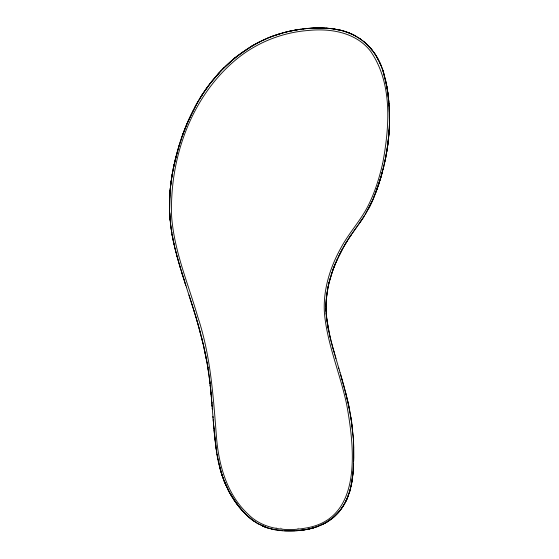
<?xml version="1.0" encoding="UTF-8"?>
<svg xmlns="http://www.w3.org/2000/svg" width="559" height="559" viewBox="0 0 559 559"><rect width="100%" height="100%" fill="white"/><g stroke="black" fill="none" stroke-linecap="round" stroke-linejoin="round"><path stroke-width="0.42" stroke-dasharray="2.79 2.1" d="M299.184 528.108L297.458 528.262M282.169 528.269L280.101 528.073M275.866 527.5L276.391 527.584"/><path stroke-width="0.84" d="M169.496 205.859L169.503 204.405M326.079 311.342L326.107 302.293M389.504 118.655L389.504 119.137L389.497 117.201M389.462 122.84L389.162 107.069M326.211 300.63L326.016 309.49M389.497 120.108L389.497 119.619M389.497 120.59L389.483 121.562L389.497 118.194M169.503 204.482L169.538 201.638M325.988 306.507L325.995 305.843M169.51 203.106L169.538 201.722M389.469 122.526L389.413 124.943M389.469 122.68L389.316 127.438M389.455 123.155L389.434 124.049M353.658 461.147L353.714 447.361M326.009 305.13L326.149 301.581M169.573 200.346L169.803 195.147M389.399 125.328L389.35 126.579M389.392 125.537L389.295 127.878M353.588 463.306L353.218 470.433M389.239 129.108L389.323 127.347M389.295 128.025L388.17 141.734M389.267 128.514L389.295 127.913M169.81 194.965L169.573 210.226L169.51 207.179M169.67 197.711L169.74 196.237M389.232 129.178L389.169 130.415M389.232 129.227L388.617 137.535M169.768 195.72L169.859 194.239M326.135 301.685L326.428 297.814M389.162 130.478L387.841 144.376M389.078 131.777L389.12 131.127M169.852 194.329L170.153 190.36M169.859 194.197L170.104 190.919M169.922 193.295L169.608 211.302M169.894 193.7L169.985 192.429M326.204 300.7L327.63 289.262M388.994 133.077L388.058 142.65M169.964 192.75L169.999 192.254M353.19 470.832L353.106 471.936M326.267 299.785L326.526 296.85M353.127 471.593L352.24 479.692L352.394 478.595M170.069 191.353L170.481 186.937M353.057 472.516L353.735 457.632L353.581 443.182M170.083 191.164L170.174 190.158M353.071 472.362L352.862 474.598M170.146 190.479L170.467 187.083M170.264 189.145L170.222 189.592L170.362 188.159M352.974 473.452L351.087 486.127M170.306 188.704L170.383 187.929M352.82 475.01L351.562 483.78M388.498 138.744L388.288 140.686M326.519 297.039L326.742 294.921M170.572 186.147L172.109 175.093M170.656 185.364L170.942 183.003M170.719 184.819L170.46 187.153L171.215 180.955M326.617 296.13L327.805 288.325M388.205 141.413L386.122 155.199M170.809 184.051L171.005 182.5M388.1 142.356L387.611 146.095M352.505 477.742L352.436 478.315M171.047 182.22L171.368 179.865M387.883 144.026L387.289 148.289L387.359 147.807M171.117 181.703L171.662 177.867M326.84 294.307L328.825 283.42L332.074 272.331M387.743 145.109L387.429 147.331M171.32 180.18L171.844 176.735M387.52 146.717L385.885 156.45M171.599 178.3L171.718 177.517M352.149 480.314L349.85 491.012L346.538 499.914M387.212 148.771L385.563 158.092M171.788 177.098L172.137 174.925M352.058 480.894L351.87 482.047M171.83 176.84L171.969 175.952M386.989 150.217L386.667 152.139M172.074 175.309L172.249 174.275M172.123 175.037L172.563 172.486M172.235 174.38L172.871 170.809M172.186 174.667L172.291 174.017M386.5 153.096L386.583 152.621M172.326 173.828L172.424 173.283M172.403 173.374L172.521 172.738M351.667 483.207L351.772 482.627M172.591 172.333L173.052 169.873M172.71 171.683L172.969 170.306M172.955 170.39L173.08 169.74M386.017 155.779L385.319 159.315M173.066 169.789L173.905 165.681M327.798 288.206L328.077 286.949M173.164 169.307L173.472 167.742M385.375 159.042L385.794 156.925L385.703 157.407M173.262 168.797L173.353 168.357M173.311 168.559L173.388 168.182M385.605 157.883L385.116 160.272M351.45 484.36L351.227 485.457M173.437 167.917L175.24 159.762M173.542 167.427L173.695 166.673M327.986 287.249L328.182 286.299M385.451 158.672L384.278 164.101M173.576 167.225L178.67 147.045M385.256 159.601L384.927 161.167M328.168 286.508L328.447 285.202M173.772 166.296L174.883 161.272M385.088 160.412L383.516 167.309M384.746 162.005L384.837 161.586M174.094 164.793L174.254 164.046M328.371 285.579L328.909 283.203M350.989 486.554L351.108 486.002L350.863 487.099M384.557 162.844L384.655 162.424M382.782 162.962C389.497 126.502 392.767 83.626 370.729 51.449C356.342 32.492 330.621 28.111 308.268 30.479C281.666 32.485 255.826 42.91 235.409 60.12C190.493 97.874 169.391 159.105 171.648 216.682C174.198 251.333 188.229 283.713 197.718 316.743C210.652 355.384 213.231 396.135 216.431 436.425C218.569 464.746 226.842 494.568 248.343 514.413C263.226 529.436 286.18 531.707 306.025 528.01C363.553 518.605 354.175 446.033 346.762 404.926C340.41 374.153 327.364 344.812 324.451 313.354C322.843 290.407 329.943 267.656 341.011 247.77C348.509 233.669 359.521 221.839 367.081 207.78C374.432 193.819 379.163 178.642 382.705 163.319M174.422 163.298L174.59 162.55M328.545 284.762L328.797 283.672M384.194 164.444L382.573 171.075M174.764 161.803L175.659 158.043M383.83 166.009L383.712 166.512M383.67 166.687L383.167 168.748M175.233 159.804L175.952 156.862M328.958 283.001L329.104 282.414M350.738 487.644L349.99 490.516M329.013 282.777L330.816 276.216M350.703 487.783L350.074 490.208M175.589 158.337L177 152.9M383.055 169.188L383.118 168.937M383.034 169.265L382.88 169.88M175.847 157.296L176.036 156.548M176.232 155.793L176.721 153.928M329.293 281.505L332.996 269.724M382.594 170.991L381.993 173.241M382.384 171.781L382.517 171.271M382.209 172.438L382.398 171.718L381.72 174.247M382.111 172.808L382.251 172.291M350.325 489.272L349.564 491.955M176.77 153.739L176.868 153.369M176.923 153.187L177.084 152.586M382.083 172.899L381.154 176.281M381.832 173.828L381.545 174.876M177.147 152.355L177.336 151.664M177.238 152.02L177.986 149.372M381.58 174.75L378.583 184.652M177.671 150.483L177.462 151.209M381.014 176.756L381.413 175.358M177.811 149.994L178.524 147.534M381.175 176.204L380.099 179.872M349.92 490.767L347.398 497.964M380.979 176.889L380.623 178.104M380.819 177.434L380.295 179.215M178.265 148.401L182.003 136.752M178.642 147.143L178.929 146.192M380.434 178.726L376.64 190.27M178.859 146.423L179.069 145.717M379.91 180.494L380.078 179.921M179.041 145.808L179.781 143.432M179.215 145.242L179.663 143.817M379.673 181.242L378.303 185.504M379.526 181.738L372.825 199.87L365.355 214.279M179.809 143.342L180.452 141.343M349.228 493.024L349.403 492.493M331.18 275.049L332.179 272.023M180.152 142.279L181.57 138.003M180.613 140.84L180.753 140.414M378.352 185.343L377.653 187.412M181.172 139.149L181.319 138.73M181.458 138.311L182.905 134.223M377.493 187.88L377.032 189.187M182.038 136.627L182.723 134.726M182.227 136.089L183.981 131.295M332.423 271.339L332.912 269.962M377.402 188.124L376.801 189.836M332.367 271.367L334.219 266.496M348.676 494.673L346.594 499.767M182.877 134.307L185.581 127.2M183.017 133.915L183.31 133.126M332.738 270.332L333.416 268.593M376.249 191.353L376.605 190.374M183.191 133.433L183.485 132.651M376.347 191.073L375.851 192.401M376.046 191.891L376.179 191.534M183.715 132.029L183.848 131.679M333.122 269.277L333.695 267.754M376.081 191.779L374.921 194.811M183.778 131.868L186.51 124.937M333.304 268.781L335.903 262.409L335.344 263.722M183.981 131.33L184.246 130.624M184.372 130.303L184.77 129.269M333.52 268.215L333.968 267.139M375.362 193.68L375.578 193.114M184.715 129.402L185.546 127.305M333.926 267.16L336.315 261.458M334.331 266.217L335.176 264.127M374.9 194.853L374.467 195.943M334.296 266.217L334.953 264.603M185.756 126.781L191.451 113.91M185.525 127.319L188.271 120.8M372.79 199.926L374.46 195.971M374.006 197.075L374.23 196.523M347.698 497.231L346.727 499.508M335.141 264.218L335.358 263.694M186.35 125.3L187.188 123.287M187.02 123.7L188.076 121.247M335.631 262.975L342.877 248.252L342.513 248.909M347.083 498.684L347.237 498.328M372.825 199.87L371.77 202.204M188.055 121.282L196.041 105.05M188.809 119.577L196.502 104.233M372.336 200.974L369.744 206.432M346.922 499.047L343.45 505.678L339.369 511.394M337.412 259.02L336.644 260.711L338.593 256.497M346.531 499.928L346.14 500.766M371.421 202.959L370.051 205.803M346.426 500.123L346.021 500.997M338.321 257.07L339.166 255.33M346.084 500.829L345.497 502.003M338.971 255.701L342.415 249.083M192.051 112.687L193.91 109.033M345.972 501.067L345.329 502.373M369.876 206.152L368.626 208.577M339.579 254.471L341.074 251.571M369.464 206.97L368.975 207.906M341.304 251.131L341.549 250.684M368.73 208.374L363.504 217.234M194.546 107.824L195.839 105.427M341.787 250.236L342.024 249.789M345.155 502.646C341.13 510.087 335.358 516.677 328.252 521.302M344.994 503.002L341.444 508.683M342.269 249.349L342.667 248.636M196.041 105.057L197.229 102.954M342.758 248.469L343.037 247.965M342.926 248.161L343.471 247.197M196.495 104.247L202.54 94.247L202.12 94.897M343.352 247.406L344.421 245.548M196.817 103.681L197.858 101.864M343.45 247.232L343.939 246.379M343.911 246.428L344.113 246.072M197.781 101.99L198.731 100.375M344.337 245.681L344.749 244.975M197.984 101.64L198.249 101.193M344.505 245.401L344.966 244.604M344.589 245.254L345.224 244.171M344.833 244.835L347.649 240.223M198.773 100.306L201.904 95.233M345.224 244.171L346.489 242.089M199.172 99.635L199.521 99.055M345.665 243.438L348.599 238.756M199.661 98.824L200.157 98.014M200.136 98.049L201.338 96.127L201.1 96.497M346.804 241.572L347.125 241.055M364.098 216.305L364.412 215.802M347.852 239.909L349.948 236.709M202.218 94.75L201.89 95.261L202.288 94.646M202.519 94.289L204.594 91.173M202.505 94.31L202.777 93.891M202.721 93.968L203.217 93.22L202.868 93.751M348.872 238.33L349.109 237.966M203.071 93.444L208.144 86.184M349.082 238.015L351.318 234.703M362.819 218.276L360.15 222.216M362.33 219.016L363.776 216.808L357.942 225.347M203.413 92.927L204.957 90.649M349.913 236.757L350.234 236.275M350.186 236.352L351.415 234.549M361.89 219.673L361.009 220.973M350.731 235.549L351.003 235.143M204.489 91.334L205.405 89.992M351.283 234.745L353.141 232.069M360.562 221.623L359.458 223.209M205.223 90.258L207.759 86.708M352.002 233.711L352.275 233.306M352.589 232.858L355.538 228.715M359.765 222.768L358.389 224.718M205.922 89.258L207.089 87.623M353.358 231.768L354.064 230.783M206.271 88.762L211.547 81.726M354.364 230.35L354.811 229.721M358.019 225.249L356.53 227.331M355.258 229.099L357.075 226.563M355.706 228.477L356.195 227.786M207.55 86.987L207.843 86.582M208.437 85.779L208.032 86.324L208.29 85.981M341.151 509.088L338.279 512.666M208.374 85.862L208.738 85.38M208.717 85.408L209.059 84.947M209.038 84.975L209.646 84.178M209.325 84.605L210.38 83.221M209.995 83.724L210.869 82.592M210.582 82.956L211.176 82.194M211.106 82.292L217.423 74.745M211.477 81.817L219.89 72.034M211.896 81.293L219.547 72.404M214.761 77.813L216.689 75.57M339.054 511.764L332.954 517.851M217.472 74.689L218.262 73.809M217.821 74.298L218.22 73.851M338.048 512.924L334.086 516.872M218.625 73.411L220.931 70.93M218.688 73.341L219.072 72.915M219.435 72.523L222.293 69.519M220.246 71.657L220.665 71.217M220.637 71.238L221.427 70.413M221.28 70.567L221.643 70.189M221.497 70.336L223.754 68.044M222.182 69.63L223.041 68.757L222.531 69.274M223.223 68.575L235.192 57.738M223.411 68.387L230.65 61.574M223.928 67.87L224.725 67.08M225.563 66.269L229.12 62.95M229.637 62.475L231.768 60.603M231.077 61.204L232.97 59.582M333.625 517.138L325.792 522.672L317.4 526.543M232.635 59.862L235.514 57.479M233.648 59.009L234.088 58.646M233.76 58.912L234.312 58.457M234.528 58.276L235.143 57.78M234.752 58.094L243.479 51.498M235.451 57.528L237.323 56.047M235.409 57.563L235.842 57.214M236.15 56.969L251.159 46.516M237.142 56.186L239.86 54.111M331.906 518.696L326.603 522.323M240.705 53.482L252.717 45.593M244.297 50.932L251.543 46.285M327.798 521.596L321.614 524.908M251.389 46.383L251.934 46.055M251.795 46.138L257.944 42.708L257.063 43.176M252.13 45.943L256.148 43.665M253.01 45.426L261.556 40.891M326.225 522.546L323.081 524.216M258.754 42.288L267.677 38.131M258.782 42.274L260.48 41.415M262.031 40.66L266.797 38.501M263.911 39.78L265.141 39.221M321.32 525.034L316.708 526.83M266.301 38.711L270.137 37.125M267.433 38.229L268.075 37.963M268.39 37.83L275.308 35.217M269.843 37.243L270.766 36.88M270.388 37.027L270.884 36.831M271.136 36.733L271.632 36.545M271.185 36.719L272.492 36.223M272.457 36.237L272.925 36.062M318.274 526.271L314.011 527.675M272.883 36.076L273.358 35.902M273.735 35.769L274.162 35.615M274.497 35.496L273.854 35.727L287.179 31.772L286.83 31.856M317.4 526.592L314.396 527.549M275.014 35.315L275.943 35M276.09 34.951L277.236 34.567M276.307 34.875L278.48 34.176M278.326 34.218L278.969 34.022M315.632 527.179L312.32 528.15L312.719 528.038M278.906 34.036L279.402 33.889M279.332 33.903L279.828 33.757M314.396 527.549L312.761 528.024M280.192 33.645L281.121 33.372M314.486 527.535L307.597 529.275M280.625 33.519L281.058 33.393M281.554 33.247L282.071 33.1M281.988 33.128L282.575 32.96M313.424 527.843L311.629 528.332M282.512 32.981L283.085 32.82M284.098 32.548L290.869 30.941M311.775 528.297L310.937 528.514M285.125 32.282L285.803 32.108M311.761 528.29L308.841 529.01L310.308 528.667M309.539 528.849L311.007 528.479M288.283 31.514L293.195 30.472M288.71 31.416L297.87 29.655M308.882 528.961L306.353 529.52M291.302 30.85L292.518 30.605M307.66 529.219L305.724 529.639M293.126 30.486L293.734 30.375M293.664 30.389L295.047 30.13M294.348 30.256L302.119 29.054M305.102 529.75L306.423 529.45M295.515 30.046L300.274 29.299M305.808 529.562L303.851 529.953L305.193 529.666M304.571 529.764L301.336 530.316M298.723 29.522L301.266 29.159M303.998 529.855L301.678 530.177M303.516 529.925L302.258 530.1M302 29.068L302.971 28.942M301.762 530.163C291.784 531.658 281.463 531.336 271.639 529.003M302.866 28.956L303.299 28.907M301.399 530.212L300.868 530.274M302.915 28.956L307.408 28.481M303.544 28.879L303.928 28.83M300.33 530.33L301.098 530.246M303.726 28.858L305.885 28.621M296.431 530.68L300.183 530.351M305.584 28.656L307.953 28.432M307.366 28.488L314.927 28.02M307.897 28.439L309.043 28.341M308.421 28.39L308.945 28.348M309.476 28.313L310.524 28.236M309.588 28.299L314.074 28.048L311.174 28.195M295.257 530.757L284.594 530.777M313.466 28.076L317.477 27.957M314.696 28.027L320.027 27.957M315.695 27.999L316.625 27.971M317.421 27.964L317.896 27.957M317.191 27.964L318.749 27.95M317.812 27.957L319.147 27.95M319.049 27.95L324.374 28.069M319.636 27.95L327.546 28.264M320.866 27.964L322.103 27.992M322.941 28.013L323.354 28.027M324.548 28.076L324.975 28.097M324.919 28.097L326.121 28.16M326.03 28.16L326.477 28.188M326.4 28.181L330.662 28.551M326.763 28.202L329.055 28.39M282.973 530.673L275.007 529.694M329.3 28.411L334.212 29.012M330.593 28.544L331.159 28.607M331.068 28.593L341.081 30.375M333.87 28.956L339.306 29.955L337.615 29.599M334.555 29.061L335.917 29.285M336.602 29.41L337.28 29.536M274.937 529.75L267.461 527.864M339.467 29.99L340.277 30.179M339.795 30.06L341.402 30.452M340.599 30.256L342.674 30.787M271.59 529.031L266.343 527.493M341.724 30.535L341.968 30.598M341.884 30.577L342.499 30.738M342.415 30.717L346.818 32.08M343.03 30.885L343.415 30.997M343.533 31.031L344.141 31.213M344.826 31.423L344.26 31.248L345.951 31.786M345.532 31.646L348.76 32.799M264.987 527.011L267.53 527.878M346.091 31.835L346.517 31.975M266.678 527.612L257.853 523.685M266.957 527.689L257.454 523.448L253.171 520.66M266.391 527.493L262.457 525.928M347.265 32.24L352.149 34.253M347.866 32.464L348.313 32.632M348.46 32.688L353.323 34.819M264.645 526.885L262.471 525.998M348.907 32.862L349.78 33.212M350.22 33.393L351.08 33.771M351.939 34.155L352.68 34.504M352.897 34.609L354.364 35.35M353.428 34.868L353.847 35.084M353.952 35.133L359.514 38.424M354.518 35.427L355.426 35.923M355.58 36.007L361.596 39.906L360.772 39.298M257.671 523.462L251.243 519.059M359.723 38.564L360.562 39.151M359.933 38.711L363.015 40.996M253.8 521.114L251.613 519.5M252.857 520.436L248.482 516.74M362.211 40.367L363.595 41.464M251.305 519.255L246.016 514.441M363.476 41.373L364.936 42.603M250.691 518.766L248.035 516.341M363.664 41.527L364.042 41.841M363.741 41.59L365.376 42.987M364.566 42.281L366.124 43.672M365.23 42.861L368.661 46.152M365.446 43.057L366.865 44.364M247.665 516.146L243.158 511.513M366.788 44.294L369.052 46.558M246.889 515.419L243.654 512.044M366.97 44.461L370.715 48.395M245.324 513.763L244.583 513.015M367.913 45.391L368.954 46.46M244.304 512.722L241.048 509.179M368.856 46.355L369.436 46.97M369.164 46.676L371.833 49.73M243.577 512.086L241.816 510.046M369.24 46.76L370.184 47.794M243.06 511.527L235.863 502.66L229.665 492.877M369.625 47.173L370.561 48.221M241.551 509.745L240.524 508.564M370.372 48.004L373.321 51.638M370.827 48.528L374.341 53.042M240.712 508.886L234.333 500.48M240.468 508.599L239.063 506.901M371.945 49.863L372.266 50.268M238.756 506.524L239.056 506.894M238.749 506.517L233.704 499.578M238.148 505.748L229.134 491.885L222.838 477.568M373.398 51.742L375.529 54.81M373.629 52.05L373.915 52.448M374.202 52.846L376.228 55.914M374.481 53.245L375.299 54.461M233.976 499.991L229.253 492.116M375.438 54.663L378.073 59.114M375.844 55.299L380.12 63.272M232.034 496.951L232.516 497.727M376.361 56.131L378.834 60.575M231.098 495.4L224.732 482.522M378.136 59.233L378.499 59.918M229.113 491.857L228.827 491.305M228.945 491.529L227.471 488.636M228.624 490.928L224.411 481.739L221.21 472.641M378.604 60.127L381.329 66.13M379.191 61.294L382.153 68.282M225.871 485.184L226.178 485.876M380.232 63.53L381.126 65.62M224.97 483.088L225.263 483.787M224.739 482.529L224.501 481.956M224.397 481.697L224.166 481.11M381.385 66.255L383.271 71.573M223.97 480.607L224.18 481.138M224.068 480.859L223.369 479.028M223.216 478.616L221.434 473.375M382.251 68.561L383.069 70.937M222.894 477.728L222.741 477.288M222.496 476.596L218.101 460.385M382.74 69.945L386.933 87.001M222.237 475.835L221.015 471.992M186.378 287.13L190.346 299.407M383.181 71.272L385.983 81.977L388.016 94.345L387.59 91.159M186.552 287.522L184.379 280.751M188.97 295.019L191.269 302.272M185.155 283.322L185.854 285.502M190.549 299.931L192.051 304.725M184.68 281.834L185.483 284.356M191.283 302.209L193.134 308.135M192.03 304.662L192.736 306.877M183.813 278.976L184.749 282.064M183.352 277.509L184.204 280.345M183.659 278.62L184.023 279.773M192.778 306.94L193.54 309.441M182.891 276.034L183.729 278.857M193.274 308.519L194.008 310.923M183.261 277.362L181.968 273.085M182.562 275.133L182.807 275.915M193.924 310.657L194.469 312.411M182.199 273.966L182.793 275.873M383.453 72.139L383.97 73.858M193.763 310.091L195.154 314.64M194.315 311.915L194.707 313.18M182.332 274.378L179.739 265.756M181.843 272.792L181.961 273.183M181.06 270.137L181.864 272.876M194.735 313.243L195.475 315.709M195.377 315.374L195.825 316.848M195.217 314.822L196.3 318.455M195.727 316.527L196.041 317.589M180.906 269.738L180.215 267.426M221.098 472.271L219.792 467.631M221.078 472.208L220.176 469.071M196.167 317.98L196.551 319.28M179.97 266.615L180.34 267.852M196.391 318.735L197.264 321.711M178.838 262.674L180.075 266.971M196.614 319.489L197.117 321.201M179.488 264.98L179.816 266.091M338.845 368.437L334.499 353.519M197.068 321.048L197.39 322.138M179.076 263.506L179.558 265.211M335.141 355.727L335.407 356.642M339.341 370.149L340.033 372.532M338.663 367.815L339.432 370.442M335.575 357.243L335.938 358.487M197.278 321.76L197.544 322.676M334.89 354.867L333.094 348.55M340.012 372.455L340.711 374.879M197.495 322.515L197.823 323.647M178.6 261.85L179.041 263.443M220.784 471.23L217.227 455.753M340.592 374.46L344.505 388.526M197.718 323.27L198.103 324.611M178.363 261.025L178.789 262.562M334.38 353.092L333.856 351.241M340.697 374.83L341.381 377.227M198.11 324.653L203.21 344.148L207.075 362.847M197.795 323.542L198.389 325.618M341.36 377.171L342.003 379.421M333.66 350.549L333.877 351.325M198.249 325.149L198.878 327.385M178.132 260.201L178.538 261.675L177.895 259.369M384.138 74.431L384.613 76.164M341.982 379.358L342.618 381.622M177.664 258.544L178.076 260.054M342.597 381.552L343.226 383.816M333.08 348.481L333.269 349.172L331.899 344.197M198.85 327.26L203.008 343.331M177.434 257.713L177.846 259.229M332.696 347.104L332.898 347.824M177.741 258.866L177.112 256.525M177.615 258.405L176.937 255.924M343.212 383.754L343.834 386.017M199.193 328.503L199.5 329.621M332.319 345.721L330.159 337.356M176.791 255.337L177.21 256.93M343.813 385.948L345.196 391.153M199.808 330.746L200.108 331.864M176.951 255.966L174.96 248.189L175.079 248.678M220.05 468.61L218.939 464.222M344.407 388.149L346.3 395.465M200.255 332.416L200.8 334.471M176.721 255.1L176.595 254.624M331.739 343.554L330.984 340.662M176.406 253.919L176.693 254.995M176.281 253.451L176.162 252.975M345.357 391.768L345.832 393.62M175.917 252.032L176.05 252.563M345.567 392.565L346.126 394.78M175.924 252.067L175.61 250.823M345.993 394.235L346.147 394.85M346.259 395.283L346.685 397.016M330.802 339.942L328.273 328.797M201.554 337.412L202.295 340.375M175.547 250.579L175.68 251.089M346.287 395.395L346.419 395.933M346.482 396.191L347.125 398.812M175.421 250.083L175.24 249.335M346.755 397.295L346.999 398.301M175.177 249.083L175.309 249.614M346.929 398.015L347.775 401.544L347.02 398.378M385.053 77.904L386.968 87.218M174.827 247.623L174.974 248.231M347.209 399.168L348.026 402.648M329.859 336.127L330.159 337.37M174.694 247.064L174.862 247.784M347.293 399.51L347.537 400.524M174.688 247.036L174.436 245.981M202.994 343.233L206.774 361.184M174.646 246.882L174.618 246.736M329.866 336.141L326.561 317.757M347.754 401.446L348.005 402.557M174.471 246.128L173.919 243.71M174.331 245.52L173.926 243.745M348.243 403.577L347.991 402.473L351.856 423.31M203.637 346.014L203.909 347.216M348.222 403.5L348.467 404.597M174.087 244.444L173.542 241.97M348.453 404.527L348.69 405.617M173.842 243.354L173.29 240.789M348.613 405.268L348.809 406.141M204.447 349.62L205.467 354.434M173.8 243.151L173.346 241.034M348.676 405.554L350.283 413.478M348.914 406.638L349.123 407.616M218.234 461.028L218.373 461.664M172.633 237.484L173.374 241.167L173.122 239.972M328.496 329.922L328.755 331.166M328.629 330.551L327.008 321.285M172.906 238.91L173.164 240.167M205.67 355.44L205.873 356.439L205.67 355.454M217.849 459.107L217.975 459.764M172.962 239.161L171.983 233.907L172.759 238.162M206.068 357.446L206.271 358.522M217.074 454.83L217.849 459.128M328.056 327.665L328.28 328.846M172.542 237.009L172.738 238.05M206.264 358.452L206.467 359.542M217.591 457.765L217.717 458.436M172.452 236.541L172.542 237.009M206.453 359.458L206.655 360.562M328.063 327.707L326.197 313.592M206.641 360.464L206.844 361.589M172.277 235.598L172.368 236.066M172.109 234.654L172.382 236.15M386.716 85.779L386.835 86.414M350.465 414.478L350.661 415.589M207.005 362.484L207.892 367.717M172.2 235.136L171.711 232.292M207.054 362.721L207.92 367.864M386.94 87.043L387.548 90.9M207.347 364.419L209.611 379.945M217.116 455.082L215.914 447.123M207.536 365.53L207.655 366.257M350.87 416.783L353.33 438.305M216.892 453.733L217.074 454.844M170.537 223.74L171.851 233.117M387.045 87.679L387.149 88.308M387.08 87.861L387.666 91.725M171.683 232.097L171.767 232.607M171.599 231.58L171.732 232.411M351.059 417.943L353.253 437.089M207.857 367.487L208.626 372.497L208.479 371.483M171.627 231.768L171.466 230.713M216.724 452.727L216.375 450.428M208.172 369.457L208.248 369.967M171.515 231.07L171.361 230.049M216.571 451.721L213.573 424.449M171.271 229.414L171.375 230.161L170.998 227.478M208.647 372.622L208.766 373.461M171.229 229.134L170.865 226.465L170.928 226.968M387.611 91.313L388.512 98.747M216.228 449.415L215.627 444.908M208.849 374.048L208.926 374.642M387.743 92.27L387.813 92.78M209.01 375.229L210.044 383.642M326.868 320.279L326.938 320.782M387.841 93.004L388.246 96.288M215.788 446.138L215.494 443.804M352.023 424.554L352.296 426.803M326.763 319.489L326.826 319.937M170.733 225.389L170.795 225.941M209.492 378.939L210.785 390.769M388.086 94.918L388.736 101.193M215.508 443.923L215.229 441.589M170.733 225.424L170.327 221.762M326.715 319.084L326.512 317.253M209.737 380.952L210.079 383.984M215.243 441.715L214.866 438.27M170.6 224.313L169.65 212.245M388.26 96.427L388.33 97.07M388.302 96.812L388.421 97.86M352.429 427.928L352.554 429.06M214.984 439.381L215.103 440.485M210.303 386.003L210.191 384.99L210.484 387.75M214.747 437.159L214.803 437.718M214.88 438.389L214.642 436.153M388.407 97.741L389.113 106.238L389.078 105.714M210.408 387.017L210.526 388.191M170.439 222.852L170.167 220.071M388.47 98.384L388.526 98.908M326.163 313.005L326.519 317.302M214.691 436.6L214.411 433.819M210.764 390.552L210.624 389.12L211.309 396.436M214.53 435.035L213.72 426.168M326.4 316.108L326.456 316.701M210.876 391.719L211.169 394.871M210.862 391.6L211.023 393.25M214.251 432.128L214.356 433.253M388.673 100.48L388.575 99.432L388.805 101.948M214.202 431.562L214.097 430.437M211.099 394.074L211.204 395.255M170.229 220.791L170.048 218.723L170.104 219.38M211.246 395.737L211.358 396.988M211.302 396.31L211.428 397.749M213.866 427.852L213.929 428.585M388.722 101.011L389.029 104.966M211.414 397.617L211.686 400.775M170.167 220.043L169.705 213.447M326.358 315.632L325.988 307.723M211.519 398.833L211.609 399.895M213.678 425.658L213.741 426.391M211.756 401.648L211.861 402.948M213.419 422.555L213.496 423.463M211.658 400.482L211.812 402.333M213.405 422.359L213.587 424.54M213.559 424.197L213.615 424.924M211.938 403.836L212.113 406.044M211.805 402.235L212.001 404.597M213.447 422.904L212.322 408.636M211.826 402.529L211.903 403.409M388.868 102.765L388.903 103.233M212.266 407.972L212.378 409.37M212.923 416.371L213.056 418.006M212.064 405.436L212.343 408.936M212.043 405.17L212.154 406.568M213.182 419.641L213.314 421.269M169.943 217.318L169.992 218.01L169.643 212.182M388.924 103.443L388.952 103.883M389.043 105.12L389.134 106.594M353.267 437.25L353.533 441.959M389.127 106.42L389.169 107.188M326.135 312.537L326.17 313.131M389.162 107.021L389.406 112.527M353.407 439.619L353.477 440.813M353.414 439.66L353.637 444.671M169.691 213.245L169.747 214.244M389.239 108.432L389.295 109.648M326.107 311.936L326.065 311.111M353.533 442.078L353.588 443.399M389.323 110.256L389.392 112.114M169.601 211.127L169.65 212.371M326.051 310.741L326.023 309.819M353.637 444.719L353.679 445.998M389.42 113.128L389.497 117.579M353.679 446.04L353.714 447.326M389.441 113.959L389.455 114.553M389.476 115.51L389.49 116.698M169.496 205.789L169.51 207.235"/></g></svg>
